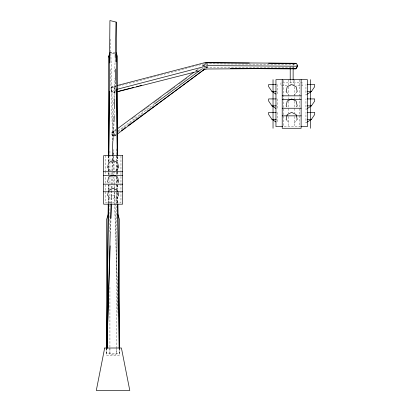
<?xml version="1.0" encoding="UTF-8"?>
<svg xmlns="http://www.w3.org/2000/svg" width="411" height="411" viewBox="0 0 411 411"><rect width="100%" height="100%" fill="white"/><g stroke="black" fill="none" stroke-linecap="round" stroke-linejoin="round"><path stroke-width="0.31" stroke-dasharray="2.06 1.54" d="M109.927 353.465L109.927 348.004M116.154 353.465L116.154 348.61M106.814 353.465L106.855 348.975L106.814 353.465L119.272 353.465L119.128 348.975L119.272 353.465M108.221 203.363L108.278 196.951M108.345 189.892L108.391 184.76M108.489 174.5L108.566 166.157M108.607 161.667L108.663 155.897M108.37 203.399L108.447 195.703M108.514 189.291L108.561 184.801M108.668 174.541L108.756 166.203M108.802 161.713L108.858 155.944M293.68 65.519L293.706 64.383L295.447 63.643M110.194 233.607L110.59 219.505M111.042 203.481L111.458 188.741M111.479 188.099L111.838 175.281M111.854 174.639L111.946 171.433M111.967 170.791L112.254 160.537M112.27 159.894L112.362 156.694M112.83 140.028L113.719 108.622M113.842 104.132L114.566 78.496M114.746 72.089L115.07 60.551M110.554 233.643L110.996 219.551M111.494 203.532L111.956 188.793M111.977 188.151L112.398 174.696M112.414 174.059L112.496 171.495M112.516 170.853L112.835 160.598M112.855 159.961L112.994 155.476M113.015 154.834L113.097 152.27M113.477 140.1L114.058 121.517M114.217 116.39L114.458 108.699M114.777 98.45L115.234 83.71M115.275 82.431L115.316 81.147M114.196 92.429L115.311 89.757L113.575 86.993L111.391 87.959L111.771 91.319L114.196 92.429L115.44 92.105M205.68 68.334L206.707 67.568L207.118 66.639M116.015 129.362L111.879 132.388L111.376 133.524L112.008 135.055L113.41 136.082L114.756 136.01L116.298 134.859M114.756 136.01L115.265 134.875L114.633 133.344L113.231 132.316L111.879 132.388M206.599 65.38L205.454 64.537L204.344 64.599L203.928 65.529L204.447 66.788M207.992 65.616L206.697 68.339L204.344 67.209M116.323 134.495L114.777 135.635L113.092 135.753L111.715 133.729L112.552 132.352L116.154 129.691M207.56 64.738L205.67 63.561L204.832 64.933L202.772 66.454M116.405 85.724L112.075 86.855L111.052 88.463L111.314 90.795L112.706 92.48L115.661 92.218M114.417 92.532L115.44 90.923L115.178 88.591L113.785 86.906L112.075 86.855M293.639 64.717L294.733 63.263M115.779 170.997L117.217 169.198M115.779 198.857L117.577 196.607M294.333 95.08L296.85 91.925M294.333 122.94L296.131 120.69M195.893 70.779L198.467 68.878M202.068 66.217L205.67 63.561M111.715 133.729L116.344 130.308M131.777 118.902L133.323 117.762M133.837 117.382L135.378 116.241M141.554 111.684L143.095 110.544M143.609 110.163L145.155 109.023M145.669 108.643L147.21 107.502M147.729 107.122L149.27 105.981M153.385 102.94L154.926 101.8M155.445 101.419L156.987 100.279M157.5 99.899L159.047 98.758M159.56 98.378L161.102 97.237M167.277 92.681L168.818 91.54M169.332 91.16L170.878 90.019M171.392 89.639L172.933 88.499M173.447 88.118L174.994 86.978M179.109 83.936L180.65 82.796M181.164 82.416L182.71 81.275M183.224 80.895L184.765 79.755M185.279 79.374L186.825 78.234M196.597 71.016L200.198 68.354M114.777 135.635L114.448 133.534L115.989 132.393M118.049 130.873L154.058 104.266M201.39 69.3L203.445 67.779M113.092 135.753L116.179 133.472M118.234 131.952L121.322 129.676M121.836 129.295L123.382 128.155M123.896 127.775L127.497 125.114M128.011 124.733L129.552 123.593M130.066 123.213L133.154 120.932M133.667 120.551L135.214 119.411M135.728 119.031L137.269 117.89M137.783 117.51L139.329 116.37M139.843 115.989L141.384 114.849M141.898 114.469L143.444 113.328M146.532 111.052L155.276 104.589M203.121 69.243L205.69 67.342M205.834 68.36L207.894 66.839L206.204 66.962M195.564 71.036L198.662 68.765M202.279 66.114L204.344 64.599M306.935 94.427L305.938 95.08L305.938 84.538M306.935 108.812L305.938 109.465L305.938 98.923M306.935 122.288L305.938 122.94L305.938 112.398M113.575 86.993L116.051 86.351M111.391 87.959L116.339 86.67M118.815 86.027L204.185 63.792L293.706 64.383M111.771 91.319L115.501 90.348M201.113 69.793L202.351 69.469M205.598 67.63L206.707 67.568M115.244 52.695L109.927 52.695L114.289 53.774M287.119 85.791L280.924 85.791L280.924 82.878L302.424 82.878L302.424 85.791L296.228 85.791M300.724 126.634L283.837 126.634L283.837 79.652M113.41 159.987L111.664 159.987L111.664 162.9L114.577 162.9L114.577 161.153M206.26 67.219L293.639 67.8M109.927 52.469L115.244 53.784M112.552 132.352L114.448 133.534M286.503 91.925L289.015 95.08M287.217 120.69L289.015 122.94M109.023 169.198L110.461 170.997M108.663 196.607L110.461 198.857M206.959 63.746L207.473 64.681M204.185 63.792L204.267 65.498M110.446 69.367L112.655 140.552M113.015 152.096L113.256 159.792M113.277 160.434L113.693 173.899M113.775 176.463L114.13 188.007M114.15 188.649L118.152 317.549M110.451 39.153L113.292 140.5M113.544 149.481L113.837 159.745M113.852 160.388L114.248 174.5M114.268 175.137L114.628 187.971M114.643 188.608L115.059 203.363M115.075 204.005L118.152 313.691M117.227 156.976L117.274 161.472M117.31 165.325L117.33 167.251M117.341 167.894L117.412 174.958M117.464 180.09L117.484 182.016M117.52 185.227L117.561 189.081M117.597 192.934L117.705 203.209M117.423 156.694L117.464 161.179M117.505 165.664L117.551 170.791M117.561 171.433L117.587 174.639M117.638 179.766L117.649 181.051M117.685 184.893L117.726 189.379M117.798 197.069L117.859 203.481M299.511 79.652L299.511 126.634M294.851 79.652L294.851 113.302M294.851 116.472L294.851 126.634M293.13 80.761L293.13 85.205M290.217 66.299L290.217 67.558M290.217 80.761L290.217 85.205M288.501 79.652L288.501 113.302M288.501 116.472L288.501 126.634M277.41 84.538L277.41 95.08M277.41 98.923L277.41 109.465M277.41 112.398L277.41 122.94M120.957 156.206L120.957 172.075M120.957 172.712L120.957 175.887M120.957 176.519L120.957 202.551L105.283 202.551L105.283 175.25M119.596 348.6L119.596 355.649L106.49 355.649L106.49 348.6M117.628 156.56L117.628 161.055M117.628 165.546L117.628 174.536M117.628 179.669L117.628 181.595M117.628 184.806L117.628 189.296M117.628 193.149L117.628 196.36M117.628 197.003L117.628 203.419M116.298 155.574L116.298 160.65M116.298 161.287L116.298 170.806M116.298 171.444L116.298 174.618M116.298 177.156L116.298 188.582M116.298 189.219L116.298 202.551M116.154 148.916L116.154 161.097M116.154 161.739L116.154 174.69M116.154 177.126L116.154 354.364L109.927 354.364L109.927 286.421M109.927 151.176L109.927 154.51M109.927 155.024L109.948 161.919M109.927 162.073L109.927 174.911M109.948 177.156L109.948 189.851M109.948 190.488L109.927 233.895M108.458 155.918L108.458 161.698M108.458 166.188L108.458 174.536M108.458 184.806L108.458 189.296M108.458 195.718L108.458 203.419M105.283 155.574L105.283 170.806M105.283 171.444L105.283 174.618M114.577 195.22L111.664 195.22L111.664 198.133L114.577 198.133L114.577 195.22"/><path stroke-width="0.62" d="M108.211 204.005L106.865 348.333L108.36 204.041M108.663 155.897L109.927 20.55L116.154 22.091L117.412 156.052M108.858 155.944L109.532 91.175M109.824 62.955L109.927 52.695L108.458 57.062L108.458 155.918M110.174 234.244L106.958 348.338L110.174 245.819M110.61 218.863L111.027 204.123M112.378 156.052L112.814 140.67M115.162 57.345L116.154 22.091M111.037 218.267L111.473 204.169M114.058 121.517L114.217 116.39M114.458 108.699L114.756 99.092M115.234 83.71L115.275 82.431M115.337 80.51L115.697 68.976M115.917 61.927L116.077 56.8M116.118 55.521L116.154 54.237L116.231 61.301M108.278 214.254L106.49 219.88L106.49 348.6M296.85 65.082L297.394 66.207L295.92 68.925L292.709 68.904M108.458 57.062L109.65 54.879M307.433 94.098L311.415 91.478L314.703 86.675L314.703 84.538L307.192 84.538M307.433 108.483L311.415 105.863L314.703 101.06L314.703 98.923L307.192 98.923M307.433 121.959L311.415 119.339L314.703 114.535L314.703 112.398L307.192 112.398M117.936 168.294L118.656 167.395L117.556 162.592L113.123 160.454L108.684 162.592L107.59 167.395L108.309 168.294M117.936 182.679L118.656 181.78L117.556 176.977L113.123 174.839L108.684 176.977L107.59 181.78L108.309 182.679M117.936 196.155L118.656 195.256L117.556 190.452L113.123 188.315L108.684 190.452L107.59 195.256L108.309 196.155M296.49 92.377L297.21 91.478L296.11 86.675L291.676 84.538L287.238 86.675L286.143 91.478L286.857 92.377M296.49 106.762L297.21 105.863L296.11 101.06L291.676 98.923L287.238 101.06L286.143 105.863L286.857 106.762M296.49 120.238L297.21 119.339L296.11 114.535L291.676 112.398L287.238 114.535L286.143 119.339L286.857 120.238M117.325 134.099L204.652 69.094M117.181 128.931L193.833 72.3M154.572 103.885L200.871 69.68M121.466 130.693L125.581 127.651M128.155 125.751L204.806 69.12M117.638 85.401L204.781 62.657L294.733 63.263L296.249 63.309L297.297 64.835L297.261 66.942L296.167 68.401L206.954 69.002L203.229 69.952M205.202 63.13L206.44 62.806L249.313 63.089M117.166 89.274L207.992 65.616L297.394 66.207M117.299 91.622L130.338 88.226M131.582 87.903L133.441 87.42M136.544 86.608L138.409 86.125M139.648 85.801L141.512 85.313M117.52 91.74L198.878 71.057M276.161 84.538L268.65 84.538L268.65 86.675L271.933 91.478L275.92 94.098M271.933 91.478L276.192 91.478M307.156 91.478L311.415 91.478M282.218 95.83L301.129 95.83M276.161 98.923L268.65 98.923L268.65 101.06L271.933 105.863L275.92 108.483M282.218 99.683L301.129 99.683M271.933 105.863L276.192 105.863M307.156 105.863L311.415 105.863M282.218 108.242L301.129 108.242M276.161 112.398L268.65 112.398L268.65 114.535L271.933 119.339L275.92 121.959M282.218 115.856L301.129 115.856M271.933 119.339L276.192 119.339M307.156 119.339L311.415 119.339M282.624 126.634L275.951 126.634L275.951 79.652L307.397 79.652L307.397 126.634L301.33 126.634M103.664 171.747L122.576 171.747M103.664 175.6L122.576 175.6M103.664 184.164L122.576 184.164M103.664 191.778L122.576 191.778M268.511 63.217L296.028 63.397M230.448 68.493L291.425 68.899M116.154 52.695L117.628 57.062L117.628 155.918M117.808 214.254L119.596 219.88L119.596 348.6M116.519 88.915L117.212 155.692M117.71 203.851L119.216 348.328L117.865 204.123M310.32 79.652L310.32 128.273M301.129 79.652L301.129 128.273L282.218 128.273L282.218 79.652M293.13 66.926L293.13 80.13M290.217 68.812L290.217 80.13M273.032 79.652L273.032 128.273M104.671 348.004L96.297 390.45L129.789 390.45L121.415 348.004L104.671 348.004M122.576 155.574L103.664 155.574L103.664 204.19L122.576 204.19L122.576 155.574"/></g></svg>
